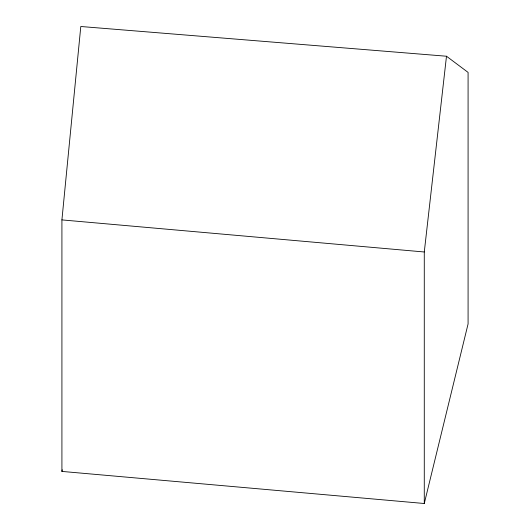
<?xml version="1.0" encoding="UTF-8"?>
<svg xmlns="http://www.w3.org/2000/svg" width="530" height="530" viewBox="0 0 530 530"><rect width="100%" height="100%" fill="white"/><g stroke="black" fill="none" stroke-linecap="round" stroke-linejoin="round"><path stroke-width="0.79" d="M61.917 219.904L80.798 26.5L446.492 56.233L468.083 72.398L468.083 323.909L424.278 503.5L61.917 471.415L61.917 219.904L424.278 251.988L424.278 503.5M424.278 251.988L446.492 56.233M61.917 471.415L62.255 469.805"/></g></svg>
